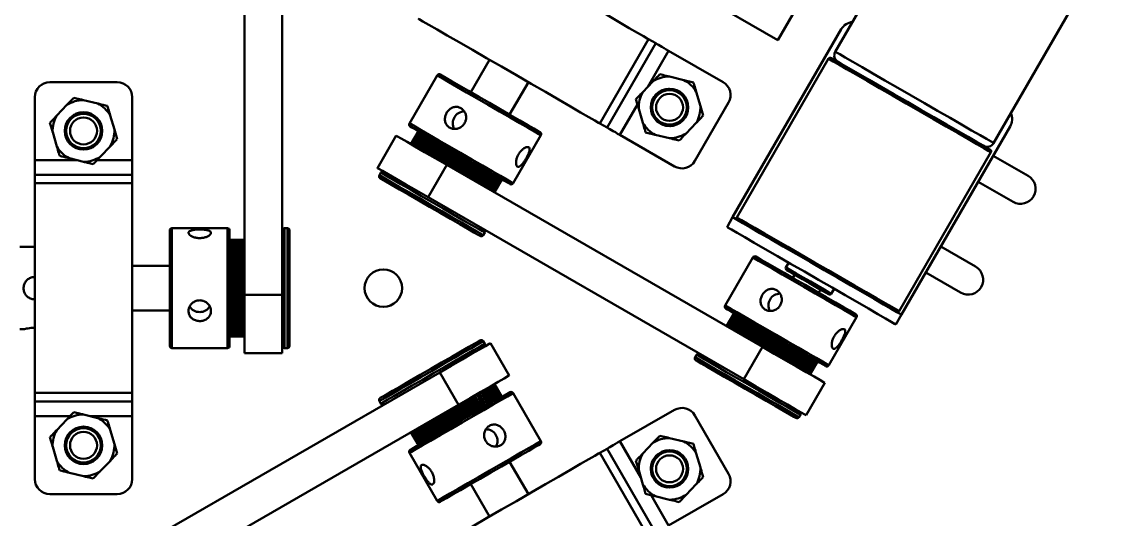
# Model space of a CAD drawing. Header units: millimetres. Extents: x 263 to 2983, y 441 to 2500.
# Drawn here: x 655.9 to 800.5, y 1283.1 to 1349.6 of the extents above; entities that cross this region are included whole.
import ezdxf

# ---------------------------------------------------------------- set-up
doc = ezdxf.new("R2010")
doc.units = ezdxf.units.MM
doc.header["$LTSCALE"] = 0.5
doc.layers.add('BOL', color=7, linetype='Continuous', lineweight=50)

msp = doc.modelspace()

# ---------------------------------------------------------------- linework, layer by layer
at = {"layer": 'BOL'}
for p, q in [((779.35, 1371.42), (764.45, 1345.61)), ((685.65, 1361.77), (685.65, 1313.14)), ((690.65, 1361.77), (690.65, 1313.14)), ((785.58, 1333.41), (800.48, 1359.22)), ((737.28, 1358.41), (756.77, 1347.16)), ((756.77, 1347.16), (759.22, 1351.4)), ((765.26, 1348.61), (750.76, 1323.49)), ((733.03, 1336.04), (739.53, 1347.3)), ((734, 1335.48), (740.5, 1346.73)), ((739.53, 1347.3), (740.5, 1346.73)), ((739.43, 1340.91), (742.22, 1345.74)), ((749.49, 1341.55), (742.22, 1345.74)), ((763.57, 1344.68), (751.32, 1323.46)), ((718.31, 1344.54), (715.81, 1340.21)), ((711.33, 1342.45), (707.63, 1336.04)), ((742.33, 1342.29), (744.24, 1341.82)), ((744.24, 1341.82), (745.53, 1341.51)), ((668.65, 1341.53), (659.65, 1341.53)), ((721, 1337.21), (723.5, 1341.54)), ((738.77, 1340.22), (740.12, 1341.64)), ((657.65, 1339.53), (657.65, 1331.13)), ((661.93, 1338.5), (662.85, 1339.46)), ((664.14, 1339.15), (666.05, 1338.68)), ((670.65, 1339.53), (670.65, 1331.13)), ((738.23, 1337.98), (737.85, 1339.25)), ((745.9, 1340.24), (746.45, 1338.35)), ((660.58, 1337.07), (661.93, 1338.5)), ((735.72, 1334.49), (738.06, 1338.54)), ((738.78, 1336.1), (738.23, 1337.98)), ((745.72, 1331.02), (750.22, 1338.81)), ((746.45, 1338.35), (746.83, 1337.08)), ((660.04, 1334.84), (659.66, 1336.11)), ((667.71, 1337.1), (668.27, 1335.21)), ((733.03, 1336.04), (734, 1335.48)), ((745.91, 1336.12), (744.56, 1334.7)), ((660.59, 1332.96), (660.04, 1334.84)), ((668.27, 1335.21), (668.64, 1333.94)), ((707.83, 1333.26), (708.83, 1335)), ((707.84, 1333.26), (708.84, 1334.99)), ((707.85, 1333.25), (708.85, 1334.99)), ((707.89, 1333.23), (708.89, 1334.96)), ((707.92, 1333.21), (708.92, 1334.95)), ((707.95, 1333.2), (708.95, 1334.93)), ((708.03, 1333.15), (709.03, 1334.88)), ((708.08, 1333.12), (709.08, 1334.85)), ((708.13, 1333.09), (709.13, 1334.82)), ((708.26, 1333.02), (709.26, 1334.75)), ((708.33, 1332.98), (709.33, 1334.71)), ((708.4, 1332.94), (709.4, 1334.67)), ((708.56, 1332.84), (709.56, 1334.57)), ((708.66, 1332.79), (709.66, 1334.52)), ((740.44, 1334.51), (739.15, 1334.82)), ((787.78, 1335.61), (773.28, 1310.49)), ((705.87, 1334.4), (703.37, 1330.07)), ((708.75, 1332.74), (709.75, 1334.47)), ((708.95, 1332.62), (709.95, 1334.35)), ((709.06, 1332.56), (710.06, 1334.29)), ((709.17, 1332.49), (710.17, 1334.23)), ((709.4, 1332.36), (710.4, 1334.09)), ((709.53, 1332.29), (710.53, 1334.02)), ((709.65, 1332.21), (710.65, 1333.95)), ((709.92, 1332.06), (710.92, 1333.79)), ((710.06, 1331.98), (711.06, 1333.71)), ((710.2, 1331.9), (711.2, 1333.63)), ((710.47, 1331.74), (711.47, 1333.47)), ((710.49, 1331.73), (711.49, 1333.46)), ((710.64, 1331.64), (711.64, 1333.37)), ((710.8, 1331.55), (711.8, 1333.29)), ((711.04, 1331.42), (712.04, 1333.15)), ((711.11, 1331.37), (712.11, 1333.1)), ((721.48, 1328.04), (725.18, 1334.45)), ((742.99, 1330.29), (735.72, 1334.49)), ((742.35, 1334.05), (740.44, 1334.51)), ((667.73, 1332.98), (666.37, 1331.56)), ((711.27, 1331.28), (712.27, 1333.01)), ((711.43, 1331.19), (712.43, 1332.92)), ((711.63, 1331.07), (712.63, 1332.8)), ((711.77, 1330.99), (712.77, 1332.73)), ((711.93, 1330.9), (712.93, 1332.63)), ((712.1, 1330.8), (713.1, 1332.53)), ((712.26, 1330.71), (713.26, 1332.44)), ((712.44, 1330.61), (713.44, 1332.34)), ((712.45, 1330.6), (713.45, 1332.33)), ((712.62, 1330.5), (713.62, 1332.23)), ((712.79, 1330.4), (713.79, 1332.13)), ((712.9, 1330.34), (713.9, 1332.07)), ((713.08, 1330.23), (714.08, 1331.96)), ((713.14, 1330.2), (714.14, 1331.93)), ((713.32, 1330.1), (714.32, 1331.83)), ((713.49, 1330), (714.49, 1331.73)), ((713.56, 1329.96), (714.56, 1331.69)), ((772.97, 1310.96), (785.22, 1332.18)), ((790.18, 1329.02), (785.53, 1331.71)), ((657.65, 1331.13), (657.65, 1329.15)), ((663.24, 1331.13), (657.65, 1331.13)), ((664.17, 1330.91), (662.26, 1331.37)), ((666.37, 1331.56), (665.46, 1330.6)), ((670.65, 1331.13), (665.97, 1331.13)), ((670.65, 1331.13), (670.65, 1329.15)), ((710.13, 1326.16), (712.63, 1330.49)), ((754.75, 1306.18), (712.63, 1330.49)), ((713.74, 1329.86), (714.74, 1331.59)), ((713.84, 1329.79), (714.84, 1331.53)), ((714.01, 1329.7), (715.01, 1331.43)), ((714.19, 1329.6), (715.19, 1331.33)), ((714.21, 1329.58), (715.21, 1331.32)), ((714.38, 1329.48), (715.38, 1331.21)), ((714.54, 1329.39), (715.54, 1331.13)), ((714.7, 1329.3), (715.7, 1331.03)), ((714.87, 1329.2), (715.87, 1330.93)), ((715.02, 1329.12), (716.02, 1330.85)), ((715.21, 1329.01), (716.21, 1330.74)), ((715.37, 1328.91), (716.37, 1330.64)), ((715.53, 1328.82), (716.53, 1330.55)), ((715.62, 1328.77), (716.62, 1330.5)), ((715.86, 1328.63), (716.86, 1330.36)), ((716.01, 1328.54), (717.01, 1330.28)), ((716.16, 1328.46), (717.16, 1330.19)), ((670.65, 1329.15), (657.65, 1329.15)), ((657.65, 1328.03), (657.65, 1329.15)), ((670.65, 1328.03), (670.65, 1329.15)), ((703.83, 1329.46), (703.63, 1329.11)), ((716.19, 1328.44), (717.19, 1330.17)), ((716.46, 1328.28), (717.46, 1330.01)), ((716.61, 1328.2), (717.61, 1329.93)), ((716.75, 1328.12), (717.75, 1329.85)), ((717.02, 1327.96), (718.02, 1329.69)), ((717.15, 1327.88), (718.15, 1329.62)), ((717.28, 1327.81), (718.28, 1329.54)), ((717.53, 1327.67), (718.53, 1329.4)), ((717.64, 1327.6), (718.64, 1329.34)), ((717.75, 1327.54), (718.75, 1329.27)), ((717.96, 1327.42), (718.96, 1329.15)), ((718.06, 1327.36), (719.06, 1329.09)), ((718.15, 1327.31), (719.15, 1329.04)), ((718.33, 1327.2), (719.33, 1328.94)), ((718.4, 1327.16), (719.4, 1328.89)), ((718.48, 1327.12), (719.48, 1328.85)), ((718.62, 1327.04), (719.62, 1328.77)), ((718.67, 1327.01), (719.67, 1328.74)), ((670.65, 1328.03), (657.65, 1328.03)), ((657.65, 1328.03), (657.65, 1300.03)), ((670.65, 1328.03), (670.65, 1300.03)), ((718.73, 1326.97), (719.73, 1328.71)), ((718.82, 1326.92), (719.82, 1328.65)), ((718.86, 1326.9), (719.86, 1328.63)), ((718.89, 1326.88), (719.89, 1328.61)), ((718.94, 1326.85), (719.94, 1328.58)), ((718.95, 1326.84), (719.95, 1328.58)), ((718.97, 1326.84), (719.97, 1328.57)), ((718.98, 1326.83), (719.98, 1328.56)), ((783.53, 1328.24), (788.18, 1325.56)), ((752.25, 1301.85), (710.13, 1326.16)), ((750.76, 1323.49), (750.01, 1322.19)), ((675.65, 1306.33), (675.65, 1321.73)), ((683.35, 1322.03), (675.95, 1322.03)), ((675.95, 1306.03), (675.95, 1322.03)), ((683.35, 1306.03), (683.35, 1322.03)), ((683.65, 1306.33), (683.65, 1321.73)), ((691.35, 1322.03), (690.95, 1322.03)), ((690.95, 1306.03), (690.95, 1322.03)), ((691.35, 1306.03), (691.35, 1322.03)), ((691.65, 1306.33), (691.65, 1321.73)), ((685.65, 1320.46), (683.65, 1320.46)), ((685.65, 1320.45), (683.65, 1320.45)), ((685.65, 1320.44), (683.65, 1320.44)), ((685.65, 1320.42), (683.65, 1320.42)), ((685.65, 1320.36), (683.65, 1320.36)), ((685.65, 1320.32), (683.65, 1320.32)), ((685.65, 1320.28), (683.65, 1320.28)), ((685.65, 1320.17), (683.65, 1320.17)), ((685.65, 1320.11), (683.65, 1320.11)), ((717.48, 1321.11), (717.68, 1321.46)), ((657.65, 1319.53), (655.65, 1319.53)), ((685.65, 1320.05), (683.65, 1320.05)), ((685.65, 1319.89), (683.65, 1319.89)), ((685.65, 1319.8), (683.65, 1319.8)), ((685.65, 1319.71), (683.65, 1319.71)), ((685.65, 1319.51), (683.65, 1319.51)), ((685.65, 1319.4), (683.65, 1319.4)), ((685.65, 1319.29), (683.65, 1319.29)), ((685.65, 1319.05), (683.65, 1319.05)), ((685.65, 1318.92), (683.65, 1318.92)), ((685.65, 1318.79), (683.65, 1318.79)), ((783.18, 1316.9), (778.53, 1319.58)), ((685.65, 1318.5), (683.65, 1318.5)), ((685.65, 1318.35), (683.65, 1318.35)), ((685.65, 1318.21), (683.65, 1318.21)), ((685.65, 1317.89), (683.65, 1317.89)), ((685.65, 1317.72), (683.65, 1317.72)), ((685.65, 1317.56), (683.65, 1317.56)), ((685.65, 1317.25), (683.65, 1317.25)), ((685.65, 1317.21), (683.65, 1317.21)), ((753.44, 1318.13), (749.74, 1311.72)), ((758.24, 1317.44), (757.86, 1316.79)), ((675.65, 1317.03), (670.65, 1317.03)), ((685.65, 1317.03), (683.65, 1317.03)), ((685.65, 1316.86), (683.65, 1316.86)), ((685.65, 1316.59), (683.65, 1316.59)), ((685.65, 1316.49), (683.65, 1316.49)), ((685.65, 1316.3), (683.65, 1316.3)), ((685.65, 1316.11), (683.65, 1316.11)), ((685.65, 1315.89), (683.65, 1315.89)), ((685.65, 1315.72), (683.65, 1315.72)), ((759.04, 1315.83), (758.79, 1315.39)), ((776.53, 1316.12), (781.18, 1313.44)), ((685.65, 1315.53), (683.65, 1315.53)), ((685.65, 1315.33), (683.65, 1315.33)), ((685.65, 1315.16), (683.65, 1315.16)), ((685.65, 1314.95), (683.65, 1314.95)), ((685.65, 1314.93), (683.65, 1314.93)), ((685.65, 1314.73), (683.65, 1314.73)), ((685.65, 1314.53), (683.65, 1314.53)), ((685.65, 1314.41), (683.65, 1314.41)), ((685.65, 1314.2), (683.65, 1314.2)), ((685.65, 1314.12), (683.65, 1314.12)), ((685.65, 1313.92), (683.65, 1313.92)), ((685.65, 1313.72), (683.65, 1313.72)), ((685.65, 1313.66), (683.65, 1313.66)), ((685.65, 1313.45), (683.65, 1313.45)), ((685.65, 1313.32), (683.65, 1313.32)), ((685.65, 1313.12), (683.65, 1313.12)), ((685.65, 1312.92), (683.65, 1312.92)), ((685.65, 1312.91), (683.65, 1312.91)), ((690.65, 1313.14), (685.65, 1313.14)), ((685.65, 1313.14), (685.65, 1305.33)), ((690.65, 1313.14), (690.65, 1305.33)), ((762.25, 1313.39), (762.5, 1313.83)), ((763.92, 1313.29), (764.3, 1313.94)), ((685.65, 1312.71), (683.65, 1312.71)), ((685.65, 1312.52), (683.65, 1312.52)), ((685.65, 1312.33), (683.65, 1312.33)), ((685.65, 1312.14), (683.65, 1312.14)), ((685.65, 1311.98), (683.65, 1311.98)), ((685.65, 1311.75), (683.65, 1311.75)), ((685.65, 1311.57), (683.65, 1311.57)), ((670.65, 1311.03), (675.65, 1311.03)), ((685.65, 1311.38), (683.65, 1311.38)), ((685.65, 1311.29), (683.65, 1311.29)), ((685.65, 1311.01), (683.65, 1311.01)), ((685.65, 1310.84), (683.65, 1310.84)), ((685.65, 1310.67), (683.65, 1310.67)), ((685.65, 1310.64), (683.65, 1310.64)), ((685.65, 1310.33), (683.65, 1310.33)), ((685.65, 1310.17), (683.65, 1310.17)), ((685.65, 1310), (683.65, 1310)), ((749.95, 1308.95), (750.95, 1310.68)), ((749.96, 1308.94), (750.96, 1310.68)), ((749.96, 1308.94), (750.96, 1310.67)), ((750, 1308.92), (751, 1310.65)), ((750.03, 1308.9), (751.03, 1310.63)), ((750.06, 1308.88), (751.06, 1310.61)), ((750.14, 1308.84), (751.14, 1310.57)), ((750.2, 1308.81), (751.2, 1310.54)), ((750.25, 1308.78), (751.25, 1310.51)), ((750.37, 1308.71), (751.37, 1310.44)), ((750.44, 1308.66), (751.44, 1310.4)), ((750.51, 1308.62), (751.51, 1310.35)), ((750.68, 1308.53), (751.68, 1310.26)), ((750.77, 1308.47), (751.77, 1310.21)), ((750.86, 1308.42), (751.86, 1310.15)), ((751.06, 1308.31), (752.06, 1310.04)), ((751.17, 1308.24), (752.17, 1309.97)), ((763.6, 1303.72), (767.3, 1310.13)), ((773.28, 1310.49), (772.53, 1309.19)), ((655.65, 1308.53), (656.17, 1308.53)), ((685.65, 1309.7), (683.65, 1309.7)), ((685.65, 1309.55), (683.65, 1309.55)), ((685.65, 1309.41), (683.65, 1309.41)), ((685.65, 1309.13), (683.65, 1309.13)), ((685.65, 1309.01), (683.65, 1309.01)), ((685.65, 1308.88), (683.65, 1308.88)), ((685.65, 1308.65), (683.65, 1308.65)), ((685.65, 1308.54), (683.65, 1308.54)), ((751.28, 1308.18), (752.28, 1309.91)), ((751.52, 1308.04), (752.52, 1309.77)), ((751.64, 1307.97), (752.64, 1309.7)), ((751.77, 1307.9), (752.77, 1309.63)), ((752.04, 1307.74), (753.04, 1309.48)), ((752.17, 1307.66), (753.17, 1309.4)), ((752.31, 1307.58), (753.31, 1309.32)), ((752.59, 1307.42), (753.59, 1309.16)), ((752.61, 1307.41), (753.61, 1309.15)), ((752.76, 1307.33), (753.76, 1309.06)), ((752.91, 1307.24), (753.91, 1308.97)), ((753.15, 1307.1), (754.15, 1308.83)), ((753.23, 1307.06), (754.23, 1308.79)), ((753.39, 1306.96), (754.39, 1308.7)), ((753.55, 1306.87), (754.55, 1308.6)), ((685.65, 1308.44), (683.65, 1308.44)), ((685.65, 1308.25), (683.65, 1308.25)), ((685.65, 1308.17), (683.65, 1308.17)), ((685.65, 1308.08), (683.65, 1308.08)), ((685.65, 1307.94), (683.65, 1307.94)), ((685.65, 1307.88), (683.65, 1307.88)), ((685.65, 1307.82), (683.65, 1307.82)), ((685.65, 1307.73), (683.65, 1307.73)), ((685.65, 1307.69), (683.65, 1307.69)), ((685.65, 1307.66), (683.65, 1307.66)), ((685.65, 1307.61), (683.65, 1307.61)), ((685.65, 1307.6), (683.65, 1307.6)), ((685.65, 1307.59), (683.65, 1307.59)), ((753.75, 1306.75), (754.75, 1308.49)), ((753.88, 1306.68), (754.88, 1308.41)), ((754.05, 1306.58), (755.05, 1308.31)), ((754.22, 1306.49), (755.22, 1308.22)), ((754.37, 1306.39), (755.37, 1308.13)), ((754.55, 1306.29), (755.55, 1308.02)), ((754.56, 1306.29), (755.56, 1308.02)), ((754.73, 1306.19), (755.73, 1307.92)), ((754.9, 1306.09), (755.9, 1307.82)), ((755.02, 1306.02), (756.02, 1307.75)), ((755.2, 1305.92), (756.2, 1307.65)), ((755.26, 1305.88), (756.26, 1307.62)), ((755.43, 1305.78), (756.43, 1307.52)), ((755.6, 1305.68), (756.6, 1307.42)), ((755.67, 1305.64), (756.67, 1307.38)), ((755.85, 1305.54), (756.85, 1307.27)), ((755.96, 1305.48), (756.96, 1307.21)), ((756.13, 1305.38), (757.13, 1307.11)), ((675.95, 1306.03), (683.35, 1306.03)), ((690.95, 1306.03), (691.35, 1306.03)), ((717.68, 1306.59), (717.48, 1306.94)), ((720.94, 1302.35), (718.44, 1306.69)), ((752.25, 1301.85), (754.75, 1306.18)), ((756.3, 1305.28), (757.3, 1307.01)), ((756.32, 1305.27), (757.32, 1307)), ((756.5, 1305.17), (757.5, 1306.9)), ((756.65, 1305.08), (757.65, 1306.81)), ((756.82, 1304.98), (757.82, 1306.71)), ((756.99, 1304.89), (757.99, 1306.62)), ((757.13, 1304.8), (758.13, 1306.53)), ((757.32, 1304.69), (758.32, 1306.42)), ((757.49, 1304.6), (758.49, 1306.33)), ((757.65, 1304.5), (758.65, 1306.24)), ((757.74, 1304.45), (758.74, 1306.18)), ((757.97, 1304.32), (758.97, 1306.05)), ((758.12, 1304.23), (759.12, 1305.96)), ((758.28, 1304.14), (759.28, 1305.87)), ((758.31, 1304.12), (759.31, 1305.85)), ((758.58, 1303.97), (759.58, 1305.7)), ((758.72, 1303.88), (759.72, 1305.62)), ((685.65, 1305.33), (690.65, 1305.33)), ((745.94, 1305.14), (745.74, 1304.8)), ((758.86, 1303.8), (759.86, 1305.53)), ((759.14, 1303.64), (760.14, 1305.37)), ((759.27, 1303.57), (760.27, 1305.3)), ((759.39, 1303.5), (760.39, 1305.23)), ((759.64, 1303.35), (760.64, 1305.08)), ((759.75, 1303.29), (760.75, 1305.02)), ((759.86, 1303.22), (760.86, 1304.96)), ((760.08, 1303.1), (761.08, 1304.83)), ((760.17, 1303.05), (761.17, 1304.78)), ((760.27, 1302.99), (761.27, 1304.72)), ((760.44, 1302.89), (761.44, 1304.62)), ((760.52, 1302.85), (761.52, 1304.58)), ((760.59, 1302.8), (761.59, 1304.53)), ((760.73, 1302.72), (761.73, 1304.46)), ((760.79, 1302.69), (761.79, 1304.42)), ((760.84, 1302.66), (761.84, 1304.39)), ((760.94, 1302.6), (761.94, 1304.34)), ((760.97, 1302.59), (761.97, 1304.32)), ((761.01, 1302.56), (762.01, 1304.3)), ((761.06, 1302.54), (762.06, 1304.27)), ((761.07, 1302.53), (762.07, 1304.26)), ((761.08, 1302.52), (762.08, 1304.25)), ((761.09, 1302.52), (762.09, 1304.25)), ((669.56, 1278.47), (711.67, 1302.78)), ((711.67, 1302.78), (714.17, 1298.45)), ((760.55, 1297.05), (763.05, 1301.38)), ((670.65, 1300.03), (657.65, 1300.03)), ((657.65, 1300.03), (657.65, 1298.9)), ((670.65, 1300.03), (670.65, 1298.9)), ((716.61, 1299.86), (717.61, 1298.12)), ((716.75, 1299.94), (717.75, 1298.2)), ((716.89, 1300.02), (717.89, 1298.28)), ((717.15, 1300.17), (718.15, 1298.44)), ((717.28, 1300.24), (718.28, 1298.51)), ((717.4, 1300.31), (718.4, 1298.58)), ((717.64, 1300.45), (718.64, 1298.72)), ((717.75, 1300.51), (718.75, 1298.78)), ((717.86, 1300.58), (718.86, 1298.85)), ((718.06, 1300.69), (719.06, 1298.96)), ((718.15, 1300.75), (719.15, 1299.01)), ((718.24, 1300.8), (719.24, 1299.07)), ((718.41, 1300.89), (719.41, 1299.16)), ((718.48, 1300.94), (719.48, 1299.2)), ((718.55, 1300.98), (719.55, 1299.24)), ((718.68, 1301.05), (719.68, 1299.32)), ((718.73, 1301.08), (719.73, 1299.35)), ((718.78, 1301.11), (719.78, 1299.38)), ((718.86, 1301.15), (719.86, 1299.42)), ((718.89, 1301.17), (719.89, 1299.44)), ((718.92, 1301.19), (719.92, 1299.46)), ((718.96, 1301.21), (719.96, 1299.48)), ((718.97, 1301.22), (719.97, 1299.48)), ((718.98, 1301.22), (719.98, 1299.49)), ((725.18, 1293.6), (721.48, 1300.01)), ((670.65, 1298.9), (657.65, 1298.9)), ((657.65, 1296.92), (657.65, 1298.9)), ((670.65, 1296.92), (670.65, 1298.9)), ((672.06, 1274.13), (714.17, 1298.45)), ((703.63, 1298.94), (703.83, 1298.59)), ((714.19, 1298.46), (715.19, 1296.73)), ((714.36, 1298.56), (715.36, 1296.83)), ((714.37, 1298.56), (715.37, 1296.83)), ((714.55, 1298.67), (715.55, 1296.93)), ((714.71, 1298.76), (715.71, 1297.02)), ((714.87, 1298.85), (715.87, 1297.12)), ((715.04, 1298.95), (716.04, 1297.22)), ((715.17, 1299.03), (716.17, 1297.29)), ((715.38, 1299.14), (716.38, 1297.41)), ((715.54, 1299.24), (716.54, 1297.5)), ((715.7, 1299.33), (716.7, 1297.6)), ((715.77, 1299.37), (716.77, 1297.64)), ((716.01, 1299.51), (717.01, 1297.78)), ((716.16, 1299.6), (717.16, 1297.87)), ((716.31, 1299.69), (717.31, 1297.95)), ((716.33, 1299.7), (717.33, 1297.96)), ((661.93, 1296.5), (662.85, 1297.46)), ((664.14, 1297.15), (666.05, 1296.68)), ((711.6, 1296.96), (712.6, 1295.23)), ((711.79, 1297.07), (712.79, 1295.34)), ((711.94, 1297.16), (712.94, 1295.43)), ((712.1, 1297.25), (713.1, 1295.52)), ((712.27, 1297.35), (713.27, 1295.62)), ((712.42, 1297.44), (713.42, 1295.71)), ((712.6, 1297.54), (713.6, 1295.81)), ((712.62, 1297.55), (713.62, 1295.82)), ((712.79, 1297.65), (713.79, 1295.92)), ((712.97, 1297.75), (713.97, 1296.02)), ((713.07, 1297.81), (714.07, 1296.08)), ((713.25, 1297.92), (714.25, 1296.18)), ((713.32, 1297.96), (714.32, 1296.22)), ((713.49, 1298.06), (714.49, 1296.32)), ((713.66, 1298.16), (714.66, 1296.42)), ((713.72, 1298.19), (714.72, 1296.46)), ((713.9, 1298.29), (714.9, 1296.56)), ((714.02, 1298.36), (715.02, 1296.63)), ((735.72, 1293.57), (742.99, 1297.76)), ((745.72, 1297.03), (750.22, 1289.24)), ((759.6, 1296.8), (759.8, 1297.14)), ((657.65, 1296.92), (657.65, 1288.53)), ((662.34, 1296.92), (657.65, 1296.92)), ((660.58, 1295.07), (661.93, 1296.5)), ((670.65, 1296.92), (665.07, 1296.92)), ((670.65, 1296.92), (670.65, 1288.53)), ((709.06, 1295.5), (710.06, 1293.76)), ((709.17, 1295.56), (710.17, 1293.83)), ((709.28, 1295.62), (710.28, 1293.89)), ((709.53, 1295.77), (710.53, 1294.04)), ((709.66, 1295.84), (710.66, 1294.11)), ((709.78, 1295.91), (710.78, 1294.18)), ((710.06, 1296.07), (711.06, 1294.34)), ((710.2, 1296.16), (711.2, 1294.42)), ((710.34, 1296.24), (711.34, 1294.51)), ((710.61, 1296.39), (711.61, 1294.66)), ((710.65, 1296.41), (711.65, 1294.68)), ((710.8, 1296.5), (711.8, 1294.77)), ((710.95, 1296.59), (711.95, 1294.86)), ((711.18, 1296.72), (712.18, 1294.99)), ((711.27, 1296.78), (712.27, 1295.04)), ((711.44, 1296.87), (712.44, 1295.14)), ((660.04, 1292.84), (659.66, 1294.11)), ((667.71, 1295.1), (668.27, 1293.21)), ((707.83, 1294.79), (708.83, 1293.06)), ((707.84, 1294.79), (708.84, 1293.06)), ((707.85, 1294.8), (708.85, 1293.07)), ((707.86, 1294.81), (708.86, 1293.07)), ((707.92, 1294.84), (708.92, 1293.1)), ((707.95, 1294.86), (708.95, 1293.12)), ((707.98, 1294.88), (708.98, 1293.14)), ((708.08, 1294.93), (709.08, 1293.2)), ((708.14, 1294.96), (709.14, 1293.23)), ((708.19, 1295), (709.19, 1293.26)), ((708.33, 1295.07), (709.33, 1293.34)), ((708.4, 1295.12), (709.4, 1293.39)), ((708.48, 1295.16), (709.48, 1293.43)), ((708.65, 1295.26), (709.65, 1293.53)), ((708.75, 1295.32), (709.75, 1293.59)), ((708.84, 1295.37), (709.84, 1293.64)), ((740.12, 1293.36), (741.04, 1294.32)), ((660.59, 1290.96), (660.04, 1292.84)), ((668.27, 1293.21), (668.64, 1291.94)), ((735.72, 1293.57), (738.51, 1288.73)), ((738.77, 1291.93), (740.12, 1293.36)), ((742.33, 1294), (744.24, 1293.54)), ((744.24, 1293.54), (745.53, 1293.23)), ((707.63, 1292.01), (711.33, 1285.6)), ((733.03, 1292.01), (734, 1292.58)), ((733.03, 1292.01), (739.53, 1280.76)), ((734, 1292.58), (740.5, 1281.32)), ((745.9, 1291.96), (746.45, 1290.07)), ((667.73, 1290.98), (666.37, 1289.56)), ((723.5, 1286.51), (721, 1290.84)), ((738.78, 1287.81), (738.23, 1289.7)), ((664.17, 1288.91), (662.26, 1289.37)), ((666.37, 1289.56), (665.46, 1288.6)), ((715.81, 1287.84), (718.31, 1283.51)), ((745.91, 1287.84), (744.56, 1286.42)), ((668.65, 1286.53), (659.65, 1286.53)), ((740.44, 1286.23), (739.15, 1286.54)), ((739.88, 1286.37), (742.22, 1282.31)), ((742.35, 1285.77), (740.44, 1286.23)), ((742.22, 1282.31), (749.49, 1286.51)), ((744.56, 1286.42), (743.64, 1285.45))]:
    msp.add_line(p, q, dxfattribs=at)
at = {"layer": 'BOL', "flags": 128}
for points in [[(739.53, 1347.3), (739.36, 1347.39), (738.87, 1347.68), (738.07, 1348.14), (736.97, 1348.77), (735.62, 1349.56), (734.04, 1350.47), (732.27, 1351.48), (730.38, 1352.58), (728.41, 1353.72), (726.4, 1354.87), (724.43, 1356.02), (722.53, 1357.11), (720.77, 1358.13), (719.19, 1359.04), (717.84, 1359.82), (716.74, 1360.45), (715.94, 1360.92), (715.44, 1361.2), (715.28, 1361.3)], [(733.03, 1336.04), (732.86, 1336.13), (732.37, 1336.42), (731.57, 1336.88), (730.47, 1337.51), (729.12, 1338.3), (727.54, 1339.21), (725.77, 1340.23), (723.88, 1341.32), (721.91, 1342.46), (719.9, 1343.62), (717.93, 1344.76), (716.03, 1345.85), (714.27, 1346.87), (712.69, 1347.78), (711.34, 1348.56), (710.24, 1349.19), (709.44, 1349.66), (708.94, 1349.94), (708.78, 1350.04)], [(742.22, 1345.74), (741.91, 1345.92), (741.61, 1346.09), (741.33, 1346.26), (741.08, 1346.4), (740.86, 1346.53), (740.69, 1346.62), (740.57, 1346.69), (740.5, 1346.73)], [(785.22, 1332.18), (785.18, 1332.2), (784.87, 1332.38), (784.26, 1332.73), (783.36, 1333.25), (782.21, 1333.91), (780.83, 1334.71), (779.27, 1335.61), (777.56, 1336.6), (775.77, 1337.63), (773.93, 1338.69), (772.11, 1339.74), (770.36, 1340.76), (768.72, 1341.7), (767.24, 1342.55), (765.97, 1343.29), (764.94, 1343.88), (764.19, 1344.32), (763.72, 1344.59), (763.57, 1344.68), (763.57, 1344.68)], [(763.91, 1344.77), (764.06, 1344.68), (764.52, 1344.42), (765.26, 1343.99), (766.26, 1343.41), (767.51, 1342.69), (768.96, 1341.85), (770.56, 1340.93), (772.28, 1339.93), (774.07, 1338.9), (775.87, 1337.86), (777.62, 1336.85), (779.29, 1335.88), (780.83, 1335), (782.18, 1334.22), (783.31, 1333.57), (784.19, 1333.06), (784.78, 1332.71), (785.09, 1332.54), (785.13, 1332.52)], [(764.45, 1345.61), (764.6, 1345.52), (765.06, 1345.26), (765.79, 1344.83), (766.8, 1344.25), (768.04, 1343.54), (769.48, 1342.71), (771.08, 1341.78), (772.79, 1340.79), (774.57, 1339.77), (776.36, 1338.73), (778.11, 1337.72), (779.77, 1336.76), (781.3, 1335.88), (782.65, 1335.1), (783.77, 1334.45), (784.65, 1333.95), (785.24, 1333.6), (785.55, 1333.43), (785.58, 1333.41)], [(711.33, 1342.45), (711.33, 1342.45), (711.55, 1342.32), (712.09, 1342.01), (712.91, 1341.53), (713.98, 1340.91), (715.26, 1340.18), (716.67, 1339.36), (718.16, 1338.5), (719.65, 1337.64), (721.07, 1336.82), (722.37, 1336.07), (723.47, 1335.44), (724.33, 1334.94), (724.9, 1334.61), (725.17, 1334.46), (725.18, 1334.45)], [(711.74, 1342.56), (711.74, 1342.56), (711.95, 1342.43), (712.47, 1342.13), (713.26, 1341.68), (714.29, 1341.08), (715.52, 1340.37), (716.88, 1339.59), (718.31, 1338.76), (719.75, 1337.93), (721.12, 1337.14), (722.36, 1336.42), (723.43, 1335.81), (724.25, 1335.33), (724.8, 1335.01), (725.06, 1334.87), (725.07, 1334.86)], [(739.85, 1338.15), (740.01, 1339.03), (740.49, 1339.83), (741.19, 1340.38), (742.23, 1340.65), (743.3, 1340.47), (744.08, 1339.95), (744.63, 1339.14), (744.83, 1338.21), (744.67, 1337.28), (744.15, 1336.45), (743.38, 1335.91), (742.45, 1335.68), (741.49, 1335.83), (740.65, 1336.34), (740.06, 1337.17), (739.85, 1338.15), (739.85, 1338.15)], [(665.42, 1332.88), (664.57, 1332.57), (663.64, 1332.59), (662.81, 1332.93), (662.05, 1333.69), (661.69, 1334.71), (661.74, 1335.64), (662.16, 1336.52), (662.87, 1337.16), (663.76, 1337.48), (664.74, 1337.45), (665.59, 1337.06), (666.25, 1336.36), (666.61, 1335.46), (666.58, 1334.48), (666.16, 1333.55), (665.42, 1332.88), (665.42, 1332.88)], [(707.63, 1336.04), (707.63, 1336.04), (707.85, 1335.91), (708.39, 1335.6), (709.21, 1335.12), (710.28, 1334.5), (711.56, 1333.77), (712.97, 1332.95), (714.46, 1332.1), (715.95, 1331.23), (717.37, 1330.41), (718.67, 1329.66), (719.77, 1329.03), (720.63, 1328.53), (721.2, 1328.2), (721.47, 1328.05), (721.48, 1328.04)], [(707.74, 1335.63), (707.74, 1335.63), (707.95, 1335.5), (708.47, 1335.21), (709.26, 1334.75), (710.29, 1334.15), (711.52, 1333.45), (712.88, 1332.66), (714.31, 1331.83), (715.75, 1331), (717.12, 1330.21), (718.36, 1329.49), (719.43, 1328.88), (720.25, 1328.4), (720.8, 1328.09), (721.06, 1327.94), (721.07, 1327.93)], [(735.72, 1334.49), (735.41, 1334.66), (735.11, 1334.84), (734.83, 1335), (734.58, 1335.14), (734.36, 1335.27), (734.19, 1335.37), (734.07, 1335.44), (734, 1335.48)], [(712.63, 1330.49), (711.09, 1331.38), (709.65, 1332.21), (708.37, 1332.95), (707.32, 1333.56), (706.53, 1334.02), (706.04, 1334.3), (705.87, 1334.4), (705.87, 1334.4)], [(710.13, 1326.16), (708.59, 1327.05), (707.15, 1327.88), (705.87, 1328.62), (704.82, 1329.23), (704.03, 1329.69), (703.54, 1329.97), (703.37, 1330.07), (703.37, 1330.07)], [(703.63, 1329.11), (703.63, 1329.11), (703.85, 1328.98), (704.39, 1328.67), (705.21, 1328.2), (706.28, 1327.58), (707.56, 1326.84), (708.97, 1326.03), (710.46, 1325.17), (711.95, 1324.31), (713.37, 1323.48), (714.67, 1322.74), (715.77, 1322.1), (716.63, 1321.6), (717.2, 1321.27), (717.47, 1321.12), (717.48, 1321.11)], [(703.83, 1329.46), (703.83, 1329.45), (704.05, 1329.33), (704.59, 1329.02), (705.41, 1328.54), (706.48, 1327.92), (707.76, 1327.19), (709.17, 1326.37), (710.66, 1325.51), (712.15, 1324.65), (713.57, 1323.83), (714.87, 1323.08), (715.97, 1322.45), (716.83, 1321.95), (717.4, 1321.62), (717.67, 1321.47), (717.68, 1321.46)], [(703.74, 1328.7), (703.74, 1328.7), (703.95, 1328.58), (704.47, 1328.28), (705.26, 1327.82), (706.29, 1327.22), (707.52, 1326.52), (708.88, 1325.73), (710.31, 1324.91), (711.75, 1324.08), (713.12, 1323.28), (714.36, 1322.56), (715.43, 1321.95), (716.25, 1321.48), (716.8, 1321.16), (717.06, 1321.01), (717.07, 1321)], [(750.76, 1323.49), (750.91, 1323.4), (751.37, 1323.14), (752.12, 1322.71), (753.13, 1322.12), (754.39, 1321.39), (755.86, 1320.55), (757.5, 1319.6), (759.25, 1318.59), (761.09, 1317.53), (762.95, 1316.45), (764.78, 1315.4), (766.54, 1314.38), (768.18, 1313.44), (769.64, 1312.59), (770.9, 1311.86), (771.92, 1311.27), (772.67, 1310.84), (773.12, 1310.58), (773.28, 1310.49)], [(751.32, 1323.46), (751.47, 1323.37), (751.94, 1323.1), (752.69, 1322.66), (753.72, 1322.07), (754.99, 1321.34), (756.47, 1320.48), (758.11, 1319.54), (759.86, 1318.52), (761.68, 1317.47), (763.52, 1316.41), (765.31, 1315.38), (767.02, 1314.39), (768.58, 1313.49), (769.96, 1312.7), (771.11, 1312.03), (772.01, 1311.51), (772.62, 1311.16), (772.93, 1310.98), (772.97, 1310.96)], [(750.01, 1322.19), (750.16, 1322.1), (750.62, 1321.84), (751.37, 1321.41), (752.38, 1320.82), (753.64, 1320.09), (755.11, 1319.25), (756.75, 1318.3), (758.5, 1317.29), (760.34, 1316.23), (762.2, 1315.16), (764.03, 1314.1), (765.79, 1313.08), (767.43, 1312.14), (768.89, 1311.29), (770.15, 1310.56), (771.17, 1309.98), (771.92, 1309.54), (772.37, 1309.28), (772.53, 1309.19)], [(753.44, 1318.13), (753.45, 1318.13), (753.67, 1318), (754.2, 1317.69), (755.03, 1317.22), (756.1, 1316.6), (757.37, 1315.86), (758.78, 1315.05), (760.27, 1314.19), (761.76, 1313.33), (763.19, 1312.5), (764.48, 1311.76), (765.59, 1311.12), (766.44, 1310.63), (767.02, 1310.29), (767.28, 1310.14), (767.3, 1310.13)], [(753.85, 1318.24), (753.86, 1318.24), (754.07, 1318.12), (754.58, 1317.82), (755.38, 1317.36), (756.41, 1316.77), (757.63, 1316.06), (758.99, 1315.27), (760.43, 1314.45), (761.86, 1313.62), (763.23, 1312.83), (764.48, 1312.11), (765.54, 1311.49), (766.37, 1311.02), (766.92, 1310.7), (767.17, 1310.55), (767.19, 1310.54)], [(757.86, 1316.79), (758.03, 1316.7), (758.5, 1316.42), (759.24, 1316), (760.15, 1315.47), (761.14, 1314.9), (762.11, 1314.34), (762.95, 1313.86), (763.56, 1313.5), (763.88, 1313.32), (763.92, 1313.29)], [(763.58, 1313.2), (763.54, 1313.22), (763.24, 1313.4), (762.67, 1313.73), (761.9, 1314.17), (761, 1314.69), (760.08, 1315.23), (759.23, 1315.72), (758.55, 1316.11), (758.11, 1316.36), (757.95, 1316.45)], [(749.74, 1311.72), (749.75, 1311.72), (749.97, 1311.59), (750.5, 1311.28), (751.33, 1310.81), (752.4, 1310.19), (753.67, 1309.45), (755.08, 1308.64), (756.57, 1307.78), (758.06, 1306.92), (759.49, 1306.1), (760.78, 1305.35), (761.89, 1304.71), (762.74, 1304.22), (763.32, 1303.89), (763.58, 1303.73), (763.6, 1303.72)], [(749.85, 1311.32), (749.86, 1311.31), (750.07, 1311.19), (750.58, 1310.89), (751.38, 1310.43), (752.41, 1309.84), (753.63, 1309.13), (754.99, 1308.35), (756.43, 1307.52), (757.86, 1306.69), (759.23, 1305.9), (760.48, 1305.18), (761.54, 1304.57), (762.37, 1304.09), (762.92, 1303.77), (763.17, 1303.62), (763.19, 1303.62)], [(717.07, 1307.05), (717.07, 1307.05), (716.85, 1306.92), (716.34, 1306.63), (715.55, 1306.17), (714.51, 1305.57), (713.29, 1304.87), (711.93, 1304.08), (710.5, 1303.25), (709.06, 1302.43), (707.69, 1301.63), (706.44, 1300.91), (705.38, 1300.3), (704.56, 1299.83), (704, 1299.51), (703.75, 1299.36), (703.74, 1299.35)], [(717.48, 1306.94), (717.48, 1306.94), (717.25, 1306.81), (716.72, 1306.5), (715.9, 1306.03), (714.82, 1305.41), (713.55, 1304.67), (712.14, 1303.86), (710.65, 1303), (709.16, 1302.14), (707.73, 1301.31), (706.44, 1300.57), (705.34, 1299.93), (704.48, 1299.43), (703.9, 1299.1), (703.64, 1298.95), (703.63, 1298.94)], [(717.68, 1306.59), (717.68, 1306.59), (717.45, 1306.46), (716.92, 1306.15), (716.1, 1305.68), (715.02, 1305.06), (713.75, 1304.32), (712.34, 1303.51), (710.85, 1302.65), (709.36, 1301.79), (707.93, 1300.97), (706.64, 1300.22), (705.54, 1299.58), (704.68, 1299.09), (704.1, 1298.76), (703.84, 1298.6), (703.83, 1298.59)], [(711.67, 1302.78), (713.22, 1303.67), (714.66, 1304.5), (715.93, 1305.24), (716.99, 1305.85), (717.78, 1306.3), (718.27, 1306.59), (718.44, 1306.69), (718.44, 1306.69)], [(763.05, 1301.38), (762.89, 1301.48), (762.41, 1301.76), (761.62, 1302.21), (760.57, 1302.82), (759.3, 1303.55), (757.86, 1304.38), (756.32, 1305.27), (754.75, 1306.18)], [(745.74, 1304.8), (745.75, 1304.79), (745.97, 1304.67), (746.5, 1304.36), (747.33, 1303.88), (748.4, 1303.26), (749.67, 1302.53), (751.08, 1301.71), (752.57, 1300.85), (754.06, 1299.99), (755.49, 1299.17), (756.78, 1298.42), (757.89, 1297.78), (758.74, 1297.29), (759.32, 1296.96), (759.58, 1296.81), (759.6, 1296.8)], [(745.85, 1304.39), (745.86, 1304.38), (746.07, 1304.26), (746.58, 1303.96), (747.38, 1303.51), (748.41, 1302.91), (749.63, 1302.2), (750.99, 1301.42), (752.43, 1300.59), (753.86, 1299.76), (755.23, 1298.97), (756.48, 1298.25), (757.54, 1297.64), (758.37, 1297.16), (758.92, 1296.84), (759.17, 1296.7), (759.19, 1296.69)], [(745.94, 1305.14), (745.95, 1305.14), (746.17, 1305.01), (746.7, 1304.7), (747.53, 1304.23), (748.6, 1303.61), (749.87, 1302.87), (751.28, 1302.06), (752.77, 1301.2), (754.26, 1300.34), (755.69, 1299.51), (756.98, 1298.77), (758.09, 1298.13), (758.94, 1297.64), (759.52, 1297.3), (759.78, 1297.15), (759.8, 1297.14)], [(714.17, 1298.45), (715.72, 1299.34), (717.16, 1300.17), (718.43, 1300.91), (719.49, 1301.52), (720.28, 1301.97), (720.77, 1302.26), (720.94, 1302.35), (720.94, 1302.35)], [(760.55, 1297.05), (760.39, 1297.15), (759.91, 1297.42), (759.12, 1297.88), (758.07, 1298.48), (756.8, 1299.22), (755.36, 1300.05), (753.82, 1300.94), (752.25, 1301.85)], [(721.48, 1300.01), (721.48, 1300.01), (721.25, 1299.88), (720.72, 1299.57), (719.9, 1299.1), (718.82, 1298.48), (717.55, 1297.74), (716.14, 1296.93), (714.65, 1296.07), (713.16, 1295.21), (711.73, 1294.38), (710.44, 1293.64), (709.34, 1293), (708.48, 1292.51), (707.9, 1292.17), (707.64, 1292.02), (707.63, 1292.01)], [(721.07, 1300.12), (721.07, 1300.12), (720.85, 1300), (720.34, 1299.7), (719.55, 1299.24), (718.51, 1298.65), (717.29, 1297.94), (715.93, 1297.15), (714.5, 1296.33), (713.06, 1295.5), (711.69, 1294.71), (710.44, 1293.99), (709.38, 1293.37), (708.56, 1292.9), (708, 1292.58), (707.75, 1292.43), (707.74, 1292.42)], [(665.42, 1290.88), (664.57, 1290.57), (663.64, 1290.59), (662.81, 1290.93), (662.05, 1291.69), (661.69, 1292.71), (661.74, 1293.64), (662.16, 1294.52), (662.87, 1295.16), (663.76, 1295.48), (664.74, 1295.45), (665.59, 1295.06), (666.25, 1294.36), (666.61, 1293.46), (666.58, 1292.48), (666.16, 1291.55), (665.42, 1290.88), (665.42, 1290.88)], [(725.18, 1293.6), (725.18, 1293.6), (724.95, 1293.47), (724.42, 1293.16), (723.6, 1292.69), (722.52, 1292.07), (721.25, 1291.33), (719.84, 1290.52), (718.35, 1289.66), (716.86, 1288.8), (715.43, 1287.98), (714.14, 1287.23), (713.04, 1286.59), (712.18, 1286.1), (711.6, 1285.77), (711.34, 1285.61), (711.33, 1285.6)], [(725.07, 1293.19), (725.07, 1293.19), (724.85, 1293.07), (724.34, 1292.77), (723.55, 1292.31), (722.51, 1291.72), (721.29, 1291.01), (719.93, 1290.22), (718.5, 1289.4), (717.06, 1288.57), (715.69, 1287.78), (714.44, 1287.06), (713.38, 1286.45), (712.56, 1285.97), (712, 1285.65), (711.75, 1285.5), (711.74, 1285.49)], [(735.72, 1293.57), (735.41, 1293.39), (735.11, 1293.22), (734.83, 1293.05), (734.58, 1292.91), (734.36, 1292.79), (734.19, 1292.69), (734.07, 1292.62), (734, 1292.58)], [(708.78, 1278.01), (708.94, 1278.11), (709.44, 1278.39), (710.24, 1278.86), (711.34, 1279.49), (712.69, 1280.27), (714.27, 1281.19), (716.03, 1282.2), (717.93, 1283.3), (719.9, 1284.44), (721.91, 1285.59), (723.88, 1286.73), (725.77, 1287.83), (727.54, 1288.84), (729.12, 1289.76), (730.47, 1290.54), (731.57, 1291.17), (732.37, 1291.64), (732.86, 1291.92), (733.03, 1292.01)], [(743.57, 1292.05), (744.26, 1291.47), (744.71, 1290.66), (744.83, 1289.77), (744.55, 1288.74), (743.85, 1287.91), (743.01, 1287.49), (742.04, 1287.41), (741.14, 1287.71), (740.41, 1288.32), (739.95, 1289.18), (739.86, 1290.11), (740.13, 1291.04), (740.74, 1291.79), (741.6, 1292.26), (742.62, 1292.36), (743.57, 1292.05), (743.57, 1292.05)]]:
    msp.add_lwpolyline(points, dxfattribs=at)
at = {"layer": 'BOL'}
for centre, radius in [((742.34, 1338.17), 2.5), ((742.34, 1338.17), 2.3), ((742.34, 1338.17), 1.8), ((664.15, 1335.03), 2.5), ((664.15, 1335.03), 2.3), ((664.15, 1335.03), 1.8), ((704.15, 1314.03), 2.5), ((664.15, 1293.03), 2.5), ((664.15, 1293.03), 2.3), ((664.15, 1293.03), 1.8), ((742.34, 1289.89), 2.5), ((742.34, 1289.89), 2.3), ((742.34, 1289.89), 1.8)]:
    msp.add_circle(centre, radius, dxfattribs=at)
for centre, radius, start, end in [((766.99, 1347.61), 2, 96.8699, 150), ((763.78, 1344.55), 0.25, 60, 150), ((765.32, 1345.11), 1, 150, 240), ((711.59, 1342.3), 0.3, 60, 150), ((742.34, 1338.17), 4.12, 90.1872, 122.5977), ((742.34, 1338.17), 4.12, 30.1872, 62.5977), ((659.65, 1339.53), 2, 90, 180), ((668.65, 1339.53), 2, 0, 90), ((748.49, 1339.81), 2, 330, 60), ((664.15, 1335.03), 4.12, 90.1872, 122.5977), ((742.34, 1338.17), 4.12, 150.1872, 182.5977), ((664.15, 1335.03), 4.12, 30.1872, 62.5977), ((714.97, 1336.07), 1.55, 90.2677, 209.7093), ((742.34, 1338.17), 4.12, 330.1872, 2.5977), ((664.15, 1335.03), 4.12, 150.1872, 182.5977), ((707.89, 1335.89), 0.3, 150, 240), ((742.34, 1338.17), 4.12, 210.1872, 242.5977), ((786.04, 1336.61), 2, 330, 23.1301), ((664.15, 1335.03), 4.12, 330.1872, 2.5977), ((724.92, 1334.6), 0.3, 330, 60), ((742.34, 1338.17), 4.12, 270.1872, 302.5977), ((784.72, 1333.91), 1, 240, 330), ((664.15, 1335.03), 4.12, 210.1872, 242.5977), ((785, 1332.3), 0.25, 330, 60), ((664.15, 1335.03), 4.12, 270.1872, 302.5977), ((743.99, 1332.02), 2, 240, 330), ((703.89, 1328.96), 0.3, 150, 240), ((704.09, 1329.31), 0.3, 60, 150), ((789.18, 1327.29), 2, 240, 60), ((721.22, 1328.19), 0.3, 240, 330), ((751.53, 1323.33), 0.25, 150, 240), ((675.95, 1321.73), 0.3, 90, 180), ((683.35, 1321.73), 0.3, 0, 90), ((690.95, 1321.73), 0.3, 90, 180), ((691.35, 1321.73), 0.3, 0, 90), ((717.42, 1321.61), 0.3, 330, 60), ((717.22, 1321.26), 0.3, 240, 330), ((753.7, 1317.98), 0.3, 60, 150), ((758.08, 1316.67), 0.25, 150, 240), ((782.18, 1315.17), 2, 240, 60), ((757.09, 1311.75), 1.55, 90.2681, 209.7089), ((763.71, 1313.42), 0.25, 240, 330), ((679.65, 1312.38), 1.55, 210.2654, 329.7116), ((750, 1311.57), 0.3, 150, 240), ((767.04, 1310.28), 0.3, 330, 60), ((772.75, 1311.08), 0.25, 240, 330), ((717.22, 1306.79), 0.3, 30, 120), ((675.95, 1306.33), 0.3, 180, 270), ((683.35, 1306.33), 0.3, 270, 0), ((690.95, 1306.33), 0.3, 180, 270), ((691.35, 1306.33), 0.3, 270, 0), ((717.42, 1306.44), 0.3, 300, 30), ((746, 1304.65), 0.3, 150, 240), ((746.2, 1304.99), 0.3, 60, 150), ((763.34, 1303.87), 0.3, 240, 330), ((721.22, 1299.86), 0.3, 30, 120), ((703.89, 1299.09), 0.3, 120, 210), ((704.09, 1298.74), 0.3, 210, 300), ((664.15, 1293.03), 4.12, 90.1872, 122.5977), ((743.99, 1296.03), 2, 30, 120), ((759.54, 1297.29), 0.3, 330, 60), ((664.15, 1293.03), 4.12, 30.1872, 62.5977), ((759.34, 1296.95), 0.3, 240, 330), ((664.15, 1293.03), 4.12, 150.1872, 182.5977), ((717.83, 1293.63), 1.55, 330.2694, 89.7079), ((664.15, 1293.03), 4.12, 330.1872, 2.5977), ((724.92, 1293.45), 0.3, 300, 30), ((742.34, 1289.89), 4.12, 90.1872, 122.5977), ((742.34, 1289.89), 4.12, 30.1872, 62.5977), ((707.89, 1292.16), 0.3, 120, 210), ((742.34, 1289.89), 4.12, 150.1872, 182.5977), ((664.15, 1293.03), 4.12, 210.1872, 242.5977), ((742.34, 1289.89), 4.12, 330.1872, 2.5977), ((659.65, 1288.53), 2, 180, 270), ((664.15, 1293.03), 4.12, 270.1872, 302.5977), ((668.65, 1288.53), 2, 270, 0), ((748.49, 1288.24), 2, 300, 30), ((742.34, 1289.89), 4.12, 210.1872, 242.5977), ((711.59, 1285.75), 0.3, 210, 300), ((742.34, 1289.89), 4.12, 270.1872, 302.5977)]:
    msp.add_arc(centre, radius, start, end, dxfattribs=at)
for points, knots in [([(740.12, 1341.64), (740.17, 1341.68), (740.48, 1342.01), (740.78, 1342.33), (741.04, 1342.6)], [0, 0, 0, 0, 0.145993, 1, 1, 1, 1]), ([(741.04, 1342.6), (741.17, 1342.57), (741.59, 1342.46), (742.03, 1342.36), (742.33, 1342.29)], [0, 0, 0, 0, 0.309696, 1, 1, 1, 1]), ([(745.53, 1341.51), (745.56, 1341.38), (745.69, 1340.96), (745.81, 1340.53), (745.9, 1340.24)], [0, 0, 0, 0, 0.30973, 1, 1, 1, 1]), ([(662.85, 1339.46), (663.1, 1339.4), (663.53, 1339.29), (663.96, 1339.19), (664.14, 1339.15)], [0, 0, 0, 0, 0.592744, 1, 1, 1, 1]), ([(737.85, 1339.25), (738.03, 1339.44), (738.33, 1339.76), (738.64, 1340.08), (738.77, 1340.22)], [0, 0, 0, 0, 0.592762, 1, 1, 1, 1]), ([(666.05, 1338.68), (666.11, 1338.67), (666.55, 1338.56), (666.98, 1338.46), (667.34, 1338.37)], [0, 0, 0, 0, 0.145961, 1, 1, 1, 1]), ([(667.34, 1338.37), (667.38, 1338.24), (667.5, 1337.82), (667.63, 1337.39), (667.71, 1337.1)], [0, 0, 0, 0, 0.309689, 1, 1, 1, 1]), ([(714.5, 1338.08), (714.36, 1338.14), (714.08, 1338.26), (713.61, 1338.24), (713.16, 1338.06), (712.78, 1337.74), (712.5, 1337.31), (712.36, 1336.83), (712.37, 1336.34), (712.53, 1335.9), (712.84, 1335.55), (713.26, 1335.33), (713.74, 1335.27), (714.23, 1335.37), (714.67, 1335.63), (715.01, 1336.02), (715.19, 1336.49), (715.22, 1337), (715.08, 1337.48), (714.82, 1337.85), (714.6, 1338.01), (714.5, 1338.08)], [0, 0, 0, 0, 0.053055, 0.106085, 0.159683, 0.213697, 0.267078, 0.319765, 0.372778, 0.426621, 0.48052, 0.533627, 0.586322, 0.639601, 0.69358, 0.747291, 0.800146, 0.852911, 0.906478, 0.960496, 1, 1, 1, 1]), ([(740.04, 1338.15), (740.01, 1338.15), (739.94, 1338.15), (739.88, 1338.15), (739.85, 1338.15)], [0, 0, 0, 0, 0.560063, 1, 1, 1, 1]), ([(659.66, 1336.11), (659.76, 1336.21), (660.06, 1336.53), (660.37, 1336.85), (660.58, 1337.07)], [0, 0, 0, 0, 0.309702, 1, 1, 1, 1]), ([(739.15, 1334.82), (739.12, 1334.95), (738.99, 1335.37), (738.87, 1335.8), (738.78, 1336.1)], [0, 0, 0, 0, 0.309689, 1, 1, 1, 1]), ([(746.83, 1337.08), (746.65, 1336.89), (746.35, 1336.58), (746.04, 1336.25), (745.91, 1336.12)], [0, 0, 0, 0, 0.592722, 1, 1, 1, 1]), ([(744.56, 1334.7), (744.51, 1334.65), (744.2, 1334.33), (743.9, 1334.01), (743.64, 1333.74)], [0, 0, 0, 0, 0.1459889, 1, 1, 1, 1]), ([(668.64, 1333.94), (668.55, 1333.84), (668.25, 1333.53), (667.94, 1333.2), (667.73, 1332.98)], [0, 0, 0, 0, 0.309676, 1, 1, 1, 1]), ([(743.64, 1333.74), (743.51, 1333.77), (743.09, 1333.87), (742.65, 1333.98), (742.35, 1334.05)], [0, 0, 0, 0, 0.309696, 1, 1, 1, 1]), ([(660.97, 1331.68), (660.93, 1331.81), (660.81, 1332.23), (660.68, 1332.66), (660.59, 1332.96)], [0, 0, 0, 0, 0.309689, 1, 1, 1, 1]), ([(662.26, 1331.37), (662.19, 1331.39), (661.76, 1331.49), (661.33, 1331.59), (660.97, 1331.68)], [0, 0, 0, 0, 0.145979, 1, 1, 1, 1]), ([(665.32, 1333.04), (665.34, 1333.01), (665.37, 1332.96), (665.4, 1332.91), (665.42, 1332.88)], [0, 0, 0, 0, 0.560194, 1, 1, 1, 1]), ([(723.55, 1332.85), (723.49, 1332.87), (723.36, 1332.91), (723.05, 1332.79), (722.7, 1332.56), (722.37, 1332.2), (722.1, 1331.77), (721.92, 1331.31), (721.85, 1330.87), (721.87, 1330.51), (721.98, 1330.27), (722.16, 1330.19), (722.38, 1330.28), (722.64, 1330.52), (722.91, 1330.87), (723.18, 1331.3), (723.42, 1331.74), (723.6, 1332.16), (723.69, 1332.51), (723.67, 1332.74), (723.59, 1332.82), (723.55, 1332.85)], [0, 0, 0, 0, 0.053053, 0.106086, 0.159683, 0.213698, 0.267079, 0.319765, 0.372776, 0.426618, 0.480522, 0.533625, 0.586322, 0.639601, 0.693583, 0.747293, 0.800148, 0.852913, 0.906478, 0.960498, 1, 1, 1, 1]), ([(665.46, 1330.6), (665.21, 1330.66), (664.78, 1330.76), (664.34, 1330.86), (664.17, 1330.91)], [0, 0, 0, 0, 0.592736, 1, 1, 1, 1]), ([(678.15, 1321.42), (678.17, 1321.35), (678.2, 1321.22), (678.46, 1321), (678.83, 1320.83), (679.31, 1320.72), (679.82, 1320.7), (680.3, 1320.78), (680.72, 1320.93), (681.02, 1321.13), (681.17, 1321.35), (681.15, 1321.54), (680.96, 1321.69), (680.63, 1321.79), (680.19, 1321.85), (679.68, 1321.87), (679.18, 1321.85), (678.73, 1321.8), (678.38, 1321.7), (678.18, 1321.57), (678.16, 1321.46), (678.15, 1321.42)], [0, 0, 0, 0, 0.053053, 0.106086, 0.159684, 0.213699, 0.267081, 0.319768, 0.372779, 0.426621, 0.480525, 0.533628, 0.586326, 0.639604, 0.693584, 0.747293, 0.80015, 0.852916, 0.90648, 0.960498, 1, 1, 1, 1]), ([(657.65, 1315.53), (657.49, 1315.51), (657.16, 1315.48), (656.72, 1315.23), (656.37, 1314.86), (656.17, 1314.39), (656.13, 1313.88), (656.26, 1313.4), (656.54, 1312.98), (656.94, 1312.68), (657.34, 1312.53), (657.58, 1312.54), (657.65, 1312.55)], [0, 0, 0, 0, 0.104631, 0.209169, 0.31618, 0.424963, 0.531117, 0.634495, 0.738965, 0.846777, 0.955271, 1, 1, 1, 1]), ([(756.61, 1313.76), (756.47, 1313.82), (756.19, 1313.95), (755.72, 1313.93), (755.28, 1313.75), (754.89, 1313.42), (754.62, 1312.99), (754.47, 1312.51), (754.48, 1312.03), (754.64, 1311.59), (754.95, 1311.24), (755.37, 1311.02), (755.86, 1310.96), (756.35, 1311.06), (756.79, 1311.31), (757.12, 1311.7), (757.31, 1312.18), (757.33, 1312.68), (757.19, 1313.16), (756.94, 1313.54), (756.71, 1313.69), (756.61, 1313.76)], [0, 0, 0, 0, 0.053052, 0.106085, 0.159683, 0.213697, 0.267079, 0.319765, 0.372778, 0.426621, 0.48052, 0.533627, 0.586322, 0.639602, 0.693584, 0.74729, 0.800145, 0.852917, 0.906477, 0.960496, 1, 1, 1, 1]), ([(678.15, 1310.96), (678.17, 1310.81), (678.2, 1310.5), (678.46, 1310.11), (678.83, 1309.81), (679.31, 1309.64), (679.82, 1309.61), (680.3, 1309.73), (680.72, 1309.98), (681.02, 1310.34), (681.17, 1310.79), (681.15, 1311.26), (680.96, 1311.71), (680.63, 1312.08), (680.19, 1312.34), (679.68, 1312.43), (679.18, 1312.35), (678.73, 1312.12), (678.38, 1311.76), (678.18, 1311.35), (678.16, 1311.08), (678.15, 1310.96)], [0, 0, 0, 0, 0.053054, 0.106083, 0.159681, 0.213697, 0.267079, 0.319766, 0.372778, 0.42662, 0.480522, 0.533626, 0.586323, 0.6396, 0.69358, 0.74729, 0.800147, 0.852914, 0.906479, 0.960494, 1, 1, 1, 1]), ([(657.65, 1308.73), (657.49, 1308.73), (657.16, 1308.72), (656.72, 1308.66), (656.38, 1308.59), (656.18, 1308.53), (656.17, 1308.53), (656.17, 1308.53)], [0, 0, 0, 0, 0.209351, 0.418508, 0.632632, 0.850279, 1, 1, 1, 1]), ([(765.67, 1308.53), (765.6, 1308.55), (765.47, 1308.59), (765.16, 1308.48), (764.82, 1308.24), (764.49, 1307.89), (764.22, 1307.45), (764.04, 1306.99), (763.96, 1306.55), (763.99, 1306.19), (764.1, 1305.96), (764.28, 1305.88), (764.5, 1305.97), (764.75, 1306.2), (765.02, 1306.56), (765.29, 1306.99), (765.53, 1307.43), (765.71, 1307.84), (765.8, 1308.19), (765.79, 1308.43), (765.7, 1308.5), (765.67, 1308.53)], [0, 0, 0, 0, 0.05305, 0.106083, 0.159682, 0.213696, 0.267077, 0.319762, 0.372775, 0.426618, 0.480521, 0.533625, 0.586323, 0.639601, 0.693579, 0.747289, 0.800144, 0.852914, 0.906475, 0.960495, 1, 1, 1, 1]), ([(662.85, 1297.46), (663.1, 1297.4), (663.53, 1297.29), (663.96, 1297.19), (664.14, 1297.15)], [0, 0, 0, 0, 0.592744, 1, 1, 1, 1]), ([(666.05, 1296.68), (666.11, 1296.67), (666.55, 1296.56), (666.98, 1296.46), (667.34, 1296.37)], [0, 0, 0, 0, 0.145961, 1, 1, 1, 1]), ([(667.34, 1296.37), (667.38, 1296.24), (667.5, 1295.82), (667.63, 1295.39), (667.71, 1295.1)], [0, 0, 0, 0, 0.309689, 1, 1, 1, 1]), ([(719.81, 1293.04), (719.93, 1293.13), (720.18, 1293.31), (720.4, 1293.73), (720.47, 1294.21), (720.38, 1294.7), (720.14, 1295.16), (719.8, 1295.52), (719.37, 1295.76), (718.91, 1295.84), (718.45, 1295.74), (718.05, 1295.49), (717.76, 1295.1), (717.6, 1294.63), (717.6, 1294.12), (717.77, 1293.63), (718.09, 1293.23), (718.52, 1292.96), (719, 1292.84), (719.46, 1292.87), (719.7, 1292.99), (719.81, 1293.04)], [0, 0, 0, 0, 0.053053, 0.106087, 0.159685, 0.213697, 0.267081, 0.319766, 0.372779, 0.42662, 0.480522, 0.533627, 0.586323, 0.639604, 0.69358, 0.74729, 0.80015, 0.852916, 0.906479, 0.960497, 1, 1, 1, 1]), ([(659.66, 1294.11), (659.76, 1294.21), (660.06, 1294.53), (660.37, 1294.85), (660.58, 1295.07)], [0, 0, 0, 0, 0.309702, 1, 1, 1, 1]), ([(741.04, 1294.32), (741.17, 1294.28), (741.59, 1294.18), (742.03, 1294.08), (742.33, 1294)], [0, 0, 0, 0, 0.309706, 1, 1, 1, 1]), ([(745.53, 1293.23), (745.6, 1292.98), (745.72, 1292.56), (745.85, 1292.13), (745.9, 1291.96)], [0, 0, 0, 0, 0.592746, 1, 1, 1, 1]), ([(668.64, 1291.94), (668.55, 1291.84), (668.25, 1291.53), (667.94, 1291.2), (667.73, 1290.98)], [0, 0, 0, 0, 0.309676, 1, 1, 1, 1]), ([(737.85, 1290.97), (737.94, 1291.07), (738.25, 1291.39), (738.55, 1291.71), (738.77, 1291.93)], [0, 0, 0, 0, 0.3097071, 1, 1, 1, 1]), ([(743.47, 1291.89), (743.49, 1291.92), (743.52, 1291.97), (743.55, 1292.03), (743.57, 1292.05)], [0, 0, 0, 0, 0.560139, 1, 1, 1, 1]), ([(660.97, 1289.68), (660.93, 1289.81), (660.81, 1290.23), (660.68, 1290.66), (660.59, 1290.96)], [0, 0, 0, 0, 0.309689, 1, 1, 1, 1]), ([(665.32, 1291.04), (665.34, 1291.01), (665.37, 1290.96), (665.4, 1290.91), (665.42, 1290.88)], [0, 0, 0, 0, 0.560194, 1, 1, 1, 1]), ([(710.75, 1287.81), (710.8, 1287.86), (710.9, 1287.96), (710.96, 1288.28), (710.92, 1288.7), (710.78, 1289.16), (710.54, 1289.61), (710.23, 1290), (709.89, 1290.28), (709.56, 1290.44), (709.31, 1290.46), (709.15, 1290.35), (709.12, 1290.11), (709.19, 1289.77), (709.37, 1289.36), (709.6, 1288.91), (709.87, 1288.49), (710.14, 1288.12), (710.39, 1287.87), (710.6, 1287.76), (710.71, 1287.8), (710.75, 1287.81)], [0, 0, 0, 0, 0.053054, 0.106084, 0.159681, 0.213697, 0.267081, 0.319769, 0.372777, 0.426621, 0.480524, 0.533628, 0.586325, 0.639601, 0.693583, 0.74729, 0.800149, 0.852916, 0.90648, 0.960498, 1, 1, 1, 1]), ([(738.23, 1289.7), (738.21, 1289.76), (738.08, 1290.19), (737.96, 1290.61), (737.85, 1290.97)], [0, 0, 0, 0, 0.145982, 1, 1, 1, 1]), ([(746.45, 1290.07), (746.47, 1290.01), (746.6, 1289.58), (746.72, 1289.16), (746.83, 1288.8)], [0, 0, 0, 0, 0.145976, 1, 1, 1, 1]), ([(662.26, 1289.37), (662.19, 1289.39), (661.76, 1289.49), (661.33, 1289.59), (660.97, 1289.68)], [0, 0, 0, 0, 0.145979, 1, 1, 1, 1]), ([(665.46, 1288.6), (665.21, 1288.66), (664.78, 1288.76), (664.34, 1288.86), (664.17, 1288.91)], [0, 0, 0, 0, 0.592736, 1, 1, 1, 1]), ([(746.83, 1288.8), (746.74, 1288.7), (746.44, 1288.38), (746.13, 1288.06), (745.91, 1287.84)], [0, 0, 0, 0, 0.309702, 1, 1, 1, 1]), ([(739.15, 1286.54), (739.08, 1286.79), (738.96, 1287.21), (738.83, 1287.64), (738.78, 1287.81)], [0, 0, 0, 0, 0.592729, 1, 1, 1, 1]), ([(743.64, 1285.45), (743.51, 1285.49), (743.09, 1285.59), (742.65, 1285.69), (742.35, 1285.77)], [0, 0, 0, 0, 0.3097, 1, 1, 1, 1])]:
    msp.add_open_spline(points, degree=3, knots=knots, dxfattribs=at)

doc.saveas('drawing.dxf')
